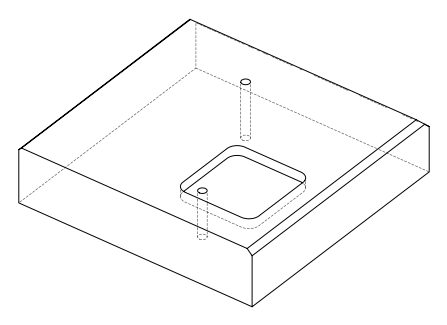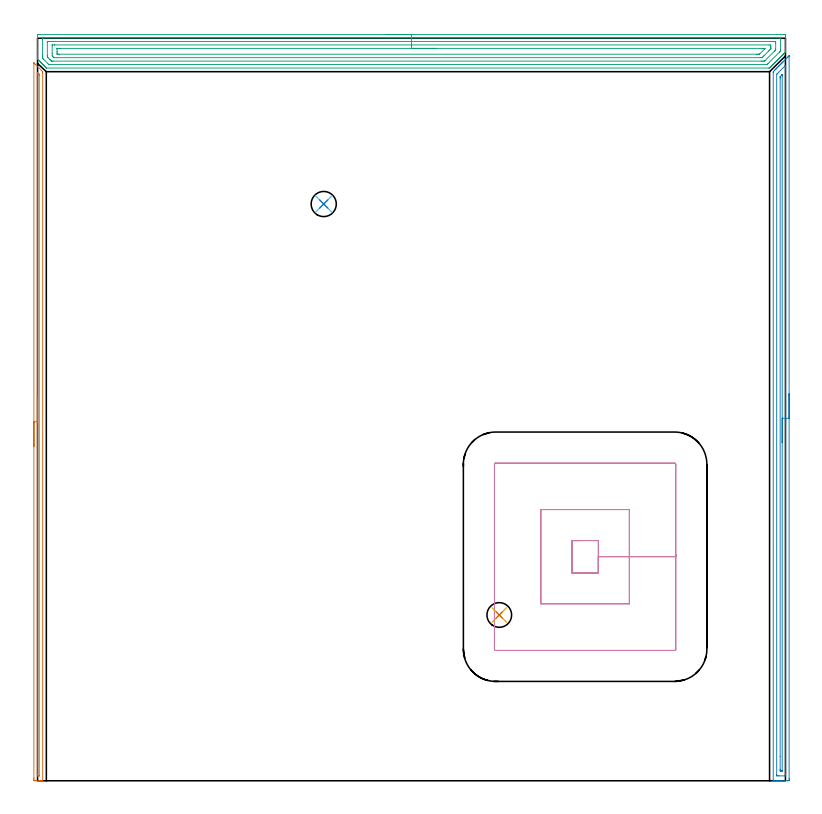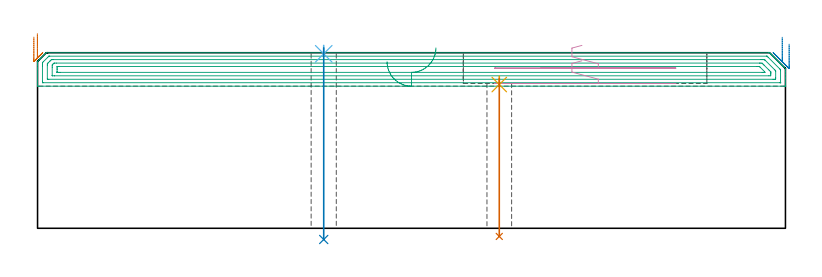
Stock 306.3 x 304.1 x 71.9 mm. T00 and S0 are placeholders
(PLAN: 8 operations, 4 tool changes, 27.6 min)
(1 AREA_MILL | FG_CHAMFER_SURFACE | UGT0205_001 | 4.83 min | 1926 mm3)
(2 AREA_MILL_1 | FG_CHAMFER_SURFACE_1 | UGT0205_001 | 7.22 min | 6365 mm3)
(3 AREA_MILL_2 | FG_CHAMFER_SURFACE_2 | UGT0205_001 | 12.46 min | 28532 mm3)
(4 MILL_RECTANGULAR_POCKET | POCKET_RECTANGULAR_STRAIGHT | UGT0201_109 | Follow Part, ap 6.35, ae 75% | 2.42 min | 126399 mm3)
(5 SPOT_DRILL | STEP1HOLE | NXT0321_9005460120000 | 0.03 min | 3 mm3)
(6 SPOT_DRILL_1 | STEP1HOLE_1 | NXT0321_9005460120000 | 0.03 min | 2 mm3)
(7 DRILL_THROUGH_HOLE_INTO_CENTER | STEP1HOLE | NXT0301_072 | 0.26 min | 4735 mm3)
(8 DRILL_THROUGH_HOLE_INTO_CENTER_1 | STEP1HOLE_1 | UGT0301_216 | 0.32 min | 5970 mm3)
(TOOL UGT0205_001 | Chamfer Mill 20 x 3 x 45 deg. | D20 FL50 Z2)
(TOOL UGT0201_109 | End Mill 25.4 mm | D25.4 FL25 Z2)
(TOOL NXT0321_9005460120000 | NC Spot Drill, 142deg, 12mm, Carbide, Uncoated | D12 PA142 FL30 Z2)
(TOOL NXT0301_072 | Carbide Drill 10.1mm [860.1-1010-051A1-MM 2214] | D10.1 PA140 FL71 Z2)
(TOOL UGT0301_216 | Twist Drill 10.3 mm | D10.3 PA118 FL82 Z2)
(OP 1 AREA_MILL)
G17 G21 G94 G90
T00 M6
G54
G17 G0 G90 X-1.5 Y137. S1061 M3
G43 Z81.9 H0
Z78.3
G94 G1 Y137.038 Z77.428 F250.
Y137.152 Z76.563
Y137.341 Z75.712
Y137.603 Z74.88
Y137.937 Z74.074
Y138.34 Z73.3
Y138.809 Z72.564
Y139.34 Z71.872
Y139.929 Z71.229
Y140.572 Z70.64
Y141.264 Z70.108
Y142. Z69.64
Y142.774 Z69.237
Y143.58 Z68.903
Y144.412 Z68.641
Y145.264 Z68.452
Y146.128 Z68.338
Y147. Z68.3
Y293.712
X-1.497 Y293.987 Z68.303
X-1.496 Y293.988 Z68.304
X-1.487 Y293.987 Z68.313
X-1.407 Y293.907 Z68.393
X-1.025 Y293.527 Z68.772
X1.625 Y290.877 Z71.422
X2.069 Y290.43 Z71.868
X2.097 Y290.396 Z71.885
X2.1 Y289.822 Z71.9
Y0.162
X2.097 Y0.009 Z71.888
X2.088 Y0.007 Z71.879
X1.756 Y0. Z71.555
X1.381 Z71.181
X0.742 Z70.536
X-0.461 Z69.335
X-1.025 Y0.001 Z68.769
X-1.264 Y0.004 Z68.53
X-1.49 Y0.009 Z68.304
X-1.494 Y0.134 Z68.302
X-1.499 Y0.608 Z68.301
X-1.5 Y1.088 Z68.3
Y147.
X-0.086 Z69.714
X-0.085 Y289.986 Z69.715
X-0.084 Y290.069 Z69.716
X-0.082 Y290.108 Z69.718
X-0.08 Y290.116 Z69.72
X-0.075 Y290.114 Z69.725
X0.02 Y290.025 Z69.82
X0.227 Y289.821 Z70.027
X0.484 Y289.559 Z70.284
X0.668 Y289.37 Z70.468
X0.684 Y288.987 Z70.484
X0.685 Y288.929 Z70.485
Y2.17
X0.684 Y2.068 Z70.484
X0.682 Y2.019 Z70.482
X0.68 Y2.013 Z70.48
X0.655 Y2.009 Z70.455
X0.583 Y2.005 Z70.383
X0.246 Y2.002 Z70.046
X0.025 Y2.008 Z69.825
X-0.079 Y2.012 Z69.721
X-0.085 Y2.336 Z69.715
Y2.393
X-0.086 Y147. Z69.714
Y147.872 Z69.752
Y148.737 Z69.866
Y149.588 Z70.055
Y150.42 Z70.317
Y151.226 Z70.651
Y152. Z71.054
Y152.736 Z71.523
Y153.428 Z72.054
Y154.071 Z72.643
Y154.66 Z73.286
Y155.192 Z73.978
Y155.66 Z74.714
Y156.063 Z75.488
Y156.397 Z76.294
Y156.659 Z77.126
Y156.848 Z77.978
Y156.962 Z78.843
Y157. Z79.714
G0 Z81.9
M5
M2
(OP 2 AREA_MILL_1)
G17 G21 G94 G90
T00 M6
G54
G17 G0 G90 X307.8 Y158.45 S1061 M3
G43 Z81.9 H0
Z75.4
G94 G1 Y158.412 Z74.528 F250.
Y158.298 Z73.664
Y158.109 Z72.812
Y157.847 Z71.98
Y157.513 Z71.174
Y157.11 Z70.4
Y156.642 Z69.664
Y156.11 Z68.972
Y155.521 Z68.329
Y154.878 Z67.74
Y154.186 Z67.208
Y153.45 Z66.74
Y152.676 Z66.337
Y151.87 Z66.003
Y151.038 Z65.741
Y150.187 Z65.552
Y149.322 Z65.438
Y148.45 Z65.4
Y0.93
X307.799 Y0.617 Z65.401
X307.793 Y0.043 Z65.404
X307.791 Y0.008 Z65.405
X307.222 Y0. Z65.975
X304.55 Z68.644
X303.998 Z69.198
X303.659 Z69.537
X303.108 Z70.088
X302.769 Z70.426
X301.74 Z71.459
X301.348 Y0.008 Z71.843
X301.302 Y0.01 Z71.888
X301.3 Y0.17 Z71.9
Y290.031
X301.305 Y290.403 Z71.891
X301.421 Y290.523 Z71.776
X301.878 Y290.98 Z71.318
X301.933 Y291.034 Z71.266
X302.121 Y291.222 Z71.078
X302.175 Y291.277 Z71.022
X302.229 Y291.33 Z70.97
X302.419 Y291.519 Z70.78
X302.472 Y291.574 Z70.725
X302.525 Y291.626 Z70.674
X302.717 Y291.817 Z70.482
X302.769 Y291.87 Z70.428
X302.821 Y291.921 Z70.378
X303.014 Y292.115 Z70.185
X303.066 Y292.167 Z70.131
X303.117 Y292.217 Z70.082
X303.312 Y292.413 Z69.887
X303.363 Y292.464 Z69.834
X303.413 Y292.513 Z69.786
X303.61 Y292.71 Z69.589
X303.659 Y292.761 Z69.538
X303.709 Y292.809 Z69.49
X303.908 Y293.008 Z69.291
X303.956 Y293.058 Z69.241
X304.005 Y293.105 Z69.194
X304.205 Y293.306 Z68.994
X304.253 Y293.355 Z68.944
X304.301 Y293.401 Z68.898
X304.503 Y293.604 Z68.696
X304.549 Y293.65 Z68.649
X304.597 Y293.697 Z68.602
X304.801 Y293.901 Z68.398
X304.847 Y293.948 Z68.35
X304.893 Y293.993 Z68.306
X305.099 Y294.199 Z68.1
X305.144 Y294.245 Z68.053
X305.188 Y294.289 Z68.01
X305.396 Y294.497 Z67.803
X305.441 Y294.542 Z67.757
X305.484 Y294.585 Z67.715
X305.694 Y294.795 Z67.505
X307.222 Y296.323 Z65.976
X307.335 Y296.435 Z65.865
X307.481 Y296.581 Z65.719
X307.667 Y296.768 Z65.531
X307.781 Y296.879 Z65.416
X307.794 Y296.883 Z65.403
X307.799 Y296.879 Z65.399
X307.8 Y296.67 Z65.4
Y148.45
X306.386 Z66.814
X306.385 Y2.293 Z66.815
X306.382 Y2.184 Z66.818
X306.374 Y2.01 Z66.826
X306.331 Y2.008 Z66.869
X305.842 Y2.001 Z67.358
X303.659 Y2. Z69.541
X303.169 Y2.002 Z70.031
X302.769 Y2.01 Z70.431
X302.721 Y2.027 Z70.479
X302.716 Y2.239 Z70.484
X302.715 Y2.348 Z70.485
Y289.192
X302.716 Y289.247 Z70.484
X302.721 Y289.352 Z70.479
X302.769 Y289.407 Z70.431
X303.076 Y289.723 Z70.124
X303.38 Y290.031 Z69.82
X303.52 Y290.171 Z69.68
X306.06 Y292.71 Z67.14
X306.196 Y292.845 Z67.004
X306.331 Y292.975 Z66.869
X306.37 Y293.01 Z66.83
X306.379 Y292.874 Z66.821
X306.384 Y292.765 Z66.816
X306.385 Y292.71 Z66.815
X306.386 Y292.656 Z66.814
Y148.45
X304.972 Z68.228
X304.971 Y4.19 Z68.229
X304.97 Y4.084 Z68.23
X304.967 Y4.032 Z68.233
X304.966 Y4.014 Z68.234
X304.928 Y4.01 Z68.272
X304.737 Y4.002 Z68.463
X304.55 Y4.001 Z68.65
X304.361 Y4.002 Z68.839
X304.235 Y4.006 Z68.965
X304.14 Y4.01 Z69.06
X304.135 Y4.05 Z69.065
X304.133 Y4.19 Z69.067
X304.129 Y4.612 Z69.071
X304.128 Y9.91 Z69.072
X304.129 Y287.773 Z69.071
X304.131 Y288.244 Z69.069
X304.133 Y288.296 Z69.067
X304.135 Y288.319 Z69.065
X304.15 Y288.338 Z69.05
X304.214 Y288.41 Z68.986
X304.298 Y288.497 Z68.902
X304.937 Y289.137 Z68.263
X304.949 Y289.148 Z68.251
X304.957 Y289.153 Z68.243
X304.964 Z68.236
X304.967 Y289.15 Z68.233
X304.969 Y289.137 Z68.231
X304.971 Y288.89 Z68.229
Y288.715
X304.972 Y148.45 Z68.228
Y147.578 Z68.267
Y146.714 Z68.38
Y145.862 Z68.569
Y145.03 Z68.832
Y144.224 Z69.165
Y143.45 Z69.568
Y142.714 Z70.037
Y142.022 Z70.568
Y141.379 Z71.157
Y140.79 Z71.801
Y140.259 Z72.493
Y139.79 Z73.228
Y139.387 Z74.002
Y139.053 Z74.808
Y138.791 Z75.64
Y138.602 Z76.492
Y138.488 Z77.357
Y138.45 Z78.228
G0 Z81.9
M5
M2
(OP 3 AREA_MILL_2)
G17 G21 G94 G90
T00 M6
G54
G17 G0 G90 X143.15 Y305.6 S1061 M3
G43 Z81.9 H0
Z68.2
G94 G1 X143.188 Z67.328 F250.
X143.302 Z66.463
X143.491 Z65.612
X143.753 Z64.78
X144.087 Z63.974
X144.49 Z63.2
X144.958 Z62.464
X145.49 Z61.772
X146.079 Z61.129
X146.722 Z60.54
X147.414 Z60.008
X148.15 Z59.54
X148.924 Z59.137
X149.73 Z58.803
X150.562 Z58.541
X151.414 Z58.352
X152.278 Z58.238
X153.15 Z58.2
X305.699
X306.299 Y305.597
X306.3
Y302.319 Z61.475
Y300.844 Z62.953
Y299.642 Z64.152
Y298.767 Z65.032
Y298.4 Z65.397
X305.933 Y298.033 Z65.767
X305.759 Y297.858 Z65.939
X305.699 Y297.799 Z66.
X305.519 Y297.619 Z66.18
X305.462 Y297.56 Z66.236
X305.402 Y297.502 Z66.297
X305.222 Y297.321 Z66.478
X305.164 Y297.263 Z66.534
X305.105 Y297.204 Z66.595
X304.924 Y297.024 Z66.775
X304.867 Y296.965 Z66.831
X304.807 Y296.907 Z66.892
X304.627 Y296.726 Z67.073
X304.569 Y296.668 Z67.129
X304.51 Y296.609 Z67.19
X304.329 Y296.429 Z67.37
X304.272 Y296.37 Z67.426
X304.213 Y296.312 Z67.487
X304.032 Y296.131 Z67.668
X303.975 Y296.073 Z67.724
X303.915 Y296.015 Z67.784
X303.734 Y295.834 Z67.965
X303.677 Y295.776 Z68.021
X303.618 Y295.717 Z68.082
X303.437 Y295.536 Z68.263
X303.38 Y295.478 Z68.319
X303.321 Y295.42 Z68.379
X303.139 Y295.239 Z68.56
X303.082 Y295.181 Z68.616
X303.023 Y295.123 Z68.676
X302.842 Y294.941 Z68.858
X302.785 Y294.883 Z68.913
X302.726 Y294.825 Z68.974
X302.544 Y294.644 Z69.155
X302.487 Y294.586 Z69.211
X302.428 Y294.528 Z69.271
X302.247 Y294.346 Z69.453
X302.19 Y294.288 Z69.508
X302.131 Y294.231 Z69.568
X301.949 Y294.049 Z69.75
X301.892 Y293.991 Z69.806
X301.834 Y293.933 Z69.866
X301.652 Y293.751 Z70.048
X301.595 Y293.694 Z70.103
X301.536 Y293.636 Z70.163
X301.354 Y293.454 Z70.345
X301.298 Y293.396 Z70.401
X301.239 Y293.338 Z70.461
X301.057 Y293.156 Z70.643
X301. Y293.099 Z70.698
X300.942 Y293.041 Z70.758
X300.759 Y292.859 Z70.94
X300.703 Y292.801 Z70.996
X300.644 Y292.744 Z71.055
X300.462 Y292.561 Z71.238
X300.405 Y292.504 Z71.293
X300.347 Y292.446 Z71.352
X300.228 Y292.327 Z71.471
X299.937 Y292.036 Z71.761
X299.803 Y291.905 Z71.891
X299.455 Y291.9 Z71.9
X3.723
X3.605 Y291.904 Z71.889
X3.53 Y291.968 Z71.828
X3.277 Y292.222 Z71.576
X3.16 Y292.339 Z71.459
X2.994 Y292.504 Z71.291
X2.831 Y292.668 Z71.13
X2.713 Y292.786 Z71.012
X2.548 Y292.95 Z70.845
X2.385 Y293.114 Z70.684
X2.267 Y293.232 Z70.566
X2.101 Y293.396 Z70.399
X1.939 Y293.56 Z70.238
X1.821 Y293.678 Z70.12
X1.655 Y293.842 Z69.953
X1.493 Y294.006 Z69.792
X1.374 Y294.124 Z69.673
X1.209 Y294.288 Z69.506
X1.047 Y294.452 Z69.346
X0.928 Y294.571 Z69.227
X0.763 Y294.735 Z69.06
X0.601 Y294.898 Z68.9
X0.482 Y295.017 Z68.781
X0.317 Y295.181 Z68.614
X0.155 Y295.344 Z68.453
X0.032 Y295.465 Z68.328
X0.01 Y295.49 Z68.302
X0.001 Y295.635 Z68.158
X0. Y295.867 Z67.932
Y296.347 Z67.452
Y296.965 Z66.83
Y298.167 Z65.63
Y298.75 Z65.044
X0.001 Y305.597 Z58.2
X0.601 Y305.6
X153.15
Y304.186 Z59.614
X303.997
X304.161 Y304.184 Z59.616
X304.269 Y304.18 Z59.62
X304.292 Y304.177 Z59.623
X304.295 Y304.174 Z59.626
X304.298 Y304.159 Z59.641
X304.299 Y304.104 Z59.696
Y299.258 Z64.542
X304.295 Y299.004 Z64.796
X304.29 Y298.878 Z64.922
X304.287 Y298.848 Z64.952
X304.262 Y298.82 Z64.98
X304.198 Y298.75 Z65.05
X304.058 Y298.608 Z65.192
X303.915 Y298.465 Z65.335
X299.15 Y293.701 Z70.099
X298.843 Y293.396 Z70.404
X298.784 Y293.342 Z70.458
X298.764 Y293.325 Z70.475
X298.725 Y293.321 Z70.479
X298.642 Y293.316 Z70.484
X298.563 Y293.315 Z70.485
X4.979
X4.816 Y293.317 Z70.483
X4.707 Y293.32 Z70.48
X4.638 Y293.324 Z70.476
X4.622 Y293.336 Z70.464
X4.557 Y293.396 Z70.404
X4.169 Y293.781 Z70.019
X2.385 Y295.566 Z68.234
X2.136 Y295.821 Z67.979
X2.014 Y295.948 Z67.852
X2.01 Y296.073 Z67.727
X2.002 Y296.456 Z67.344
X2. Y296.965 Z66.835
Y297.35 Z66.45
Y303.596 Z60.204
X2.003 Y304.104 Z59.696
X2.006 Y304.152 Z59.648
X2.009 Y304.173 Z59.627
X2.016 Y304.179 Z59.621
X2.058 Y304.181 Z59.619
X2.221 Y304.185 Z59.615
X2.303 Y304.186 Z59.614
X153.15
Y302.772 Z61.028
X301.239 Y302.771 Z61.029
X301.68 Y302.77 Z61.03
X302.131 Y302.767 Z61.033
X302.272 Y302.765 Z61.035
X302.29 Y302.488 Z61.312
X302.296 Y302.319 Z61.481
X302.299 Y302.151 Z61.649
Y299.642 Z64.158
X302.297 Y299.476 Z64.324
X302.29 Y299.307 Z64.493
X302.131 Y299.135 Z64.665
X301.94 Y298.941 Z64.859
X301.751 Y298.75 Z65.05
X297.925 Y294.926 Z68.874
X297.838 Y294.841 Z68.959
X297.767 Y294.775 Z69.025
X297.722 Y294.735 Z69.065
X297.671 Y294.734 Z69.066
X297.229 Y294.73 Z69.07
X296.778 Y294.729 Z69.071
X296.338 Y294.728 Z69.072
X6.405 Y294.729 Z69.071
X5.953 Y294.73 Z69.07
X5.803 Y294.732 Z69.068
X5.687 Y294.735 Z69.065
X5.594 Y294.818 Z68.982
X5.221 Y295.181 Z68.619
X5.061 Y295.338 Z68.462
X4.326 Y296.073 Z67.727
X4.169 Y296.23 Z67.57
X4.079 Y296.323 Z67.477
X4.037 Y296.37 Z67.43
X4.018 Y296.393 Z67.407
X4.01 Y296.459 Z67.341
X4.003 Y296.796 Z67.004
X4.001 Y296.965 Z66.835
Y302.487 Z61.313
X4.006 Y302.657 Z61.143
X4.01 Y302.763 Z61.037
X4.057 Y302.766 Z61.034
X4.169 Y302.768 Z61.032
X4.61 Y302.771 Z61.029
X153.15 Y302.772 Z61.028
Y301.357 Z62.443
X299.525
X300.271 Y301.35 Z62.45
X300.299 Y300.583 Z63.217
Y300.535 Z63.265
Y300.112 Z63.688
X300.296 Y299.901 Z63.899
X300.291 Y299.795 Z64.005
X300.287 Y299.747 Z64.053
X300.266 Y299.723 Z64.077
X300.191 Y299.642 Z64.158
X299.824 Y299.273 Z64.527
X299.455 Y298.903 Z64.897
X297.517 Y296.965 Z66.835
X297.147 Y296.597 Z67.203
X296.778 Y296.232 Z67.568
X296.695 Y296.156 Z67.644
X295.886 Y296.144 Z67.656
X295.816 Y296.143 Z67.657
X7.668
X6.845 Y296.149 Z67.651
X6.769 Y296.15 Z67.65
X6.362 Y296.499 Z67.301
X6.01 Y296.909 Z66.891
X6.007 Y296.965 Z66.835
X6. Y297.811 Z65.989
X6.001 Y301.169 Z62.631
X6.003 Y301.274 Z62.526
X6.007 Y301.327 Z62.473
X6.009 Y301.348 Z62.452
X6.029 Y301.351 Z62.449
X6.845 Y301.357 Z62.443
X6.915
X153.15
Y299.943 Z63.857
X296.778
X297.371 Y299.942 Z63.858
X297.671 Y299.94 Z63.86
X297.955 Y299.936 Z63.864
X297.735 Y299.642 Z64.158
X297.706 Y299.607 Z64.193
X297.671 Y299.569 Z64.231
X295.886 Y297.785 Z66.015
X295.717 Y297.624 Z66.176
X295.658 Y297.568 Z66.232
X295.59 Y297.564 Z66.236
X295.293 Y297.559 Z66.241
X294.994 Y297.558 Z66.242
X294.403 Y297.557 Z66.243
X8.93
X8.63 Y297.558 Z66.242
X8.034 Y297.561 Z66.239
X8.019 Y297.563 Z66.237
X8.007 Y297.588 Z66.212
X8.003 Y297.858 Z65.942
X8. Y298.487 Z65.313
Y298.75 Z65.05
Y299.642 Z64.158
X8.001 Y299.8 Z64.
X8.003 Y299.878 Z63.922
X8.006 Y299.917 Z63.883
X8.009 Y299.932 Z63.868
X8.03 Y299.936 Z63.864
X8.331 Y299.941 Z63.859
X8.63 Y299.942 Z63.858
X9.221 Y299.943 Z63.857
X153.15
X154.022 Z63.895
X154.886 Z64.009
X155.738 Z64.198
X156.57 Z64.46
X157.376 Z64.794
X158.15 Z65.197
X158.886 Z65.665
X159.578 Z66.196
X160.221 Z66.786
X160.81 Z67.429
X161.342 Z68.121
X161.81 Z68.857
X162.213 Z69.631
X162.547 Z70.437
X162.809 Z71.269
X162.998 Z72.12
X163.112 Z72.985
X163.15 Z73.857
G0 Z81.9
M5
M2
(OP 4 MILL_RECTANGULAR_POCKET)
G17 G21 G94 G90
T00 M6
G54
G17 G0 G90 X222.958 Y98.35 S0 M3
G43 Z81.9 H0
Z74.9
G94 G1 X218.85 Z73.799 F250.
Y85.15 Z70.262
X229.65 Z67.368
Y91.75 Z65.6
Y98.35 F500.
X218.85
Y85.15
X229.65
Y91.75
X242.35
Y111.05
X206.15
Y72.45
X242.35
Y91.75
X261.4
Y129.6
G3 X260.9 Y130.1 R0.5
G1 X187.6
G3 X187.1 Y129.6 R0.5
G1 Y53.9
G3 X187.6 Y53.4 R0.5
G1 X260.9
G3 X261.4 Y53.9 R0.5
G1 Y91.75
Y92.75
G0 X222.958 Y98.35 Z68.6
G1 X218.85 Z67.499 F250.
Y85.15 Z63.962
X229.65 Z61.068
Y91.75 Z59.3
Y98.35 F500.
X218.85
Y85.15
X229.65
Y91.75
X242.35
Y111.05
X206.15
Y72.45
X242.35
Y91.75
X261.4
Y129.6
G3 X260.9 Y130.1 R0.5
G1 X187.6
G3 X187.1 Y129.6 R0.5
G1 Y53.9
G3 X187.6 Y53.4 R0.5
G1 X260.9
G3 X261.4 Y53.9 R0.5
G1 Y91.75
Y92.75
G0 Z81.9
M5
M2
(OP 5 SPOT_DRILL)
G17 G21 G94 G90
T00 M6
G54
G17 G0 G90 X189.1 Y67.9 S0 M3
G43 Z81.9 H0
G94 G81 G98 Z58.857 F250. R62.3
G80
M5
M2
(OP 6 SPOT_DRILL_1)
G17 G21 G94 G90
T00 M6
G54
G17 G0 G90 X117.2 Y236.2 S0 M3
G43 Z81.9 H0
G94 G81 G98 Z71.457 F250. R74.9
G80
M5
M2
(OP 7 DRILL_THROUGH_HOLE_INTO_CENTER)
G17 G21 G94 G90
T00 M6
G54
G17 G0 G90 X189.1 Y67.9 S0 M3
G43 Z81.9 H1
G94 G73 G98 Z-3.338 F250. Q8.948 R61.3
G80
M5
M2
(OP 8 DRILL_THROUGH_HOLE_INTO_CENTER_1)
G17 G21 G94 G90
T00 M6
G54
G17 G0 G90 X117.2 Y236.2 S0 M3
G43 Z81.9 H0
G94 G73 G98 Z-4.594 F250. Q9.562 R73.9
G80
M5
M2
